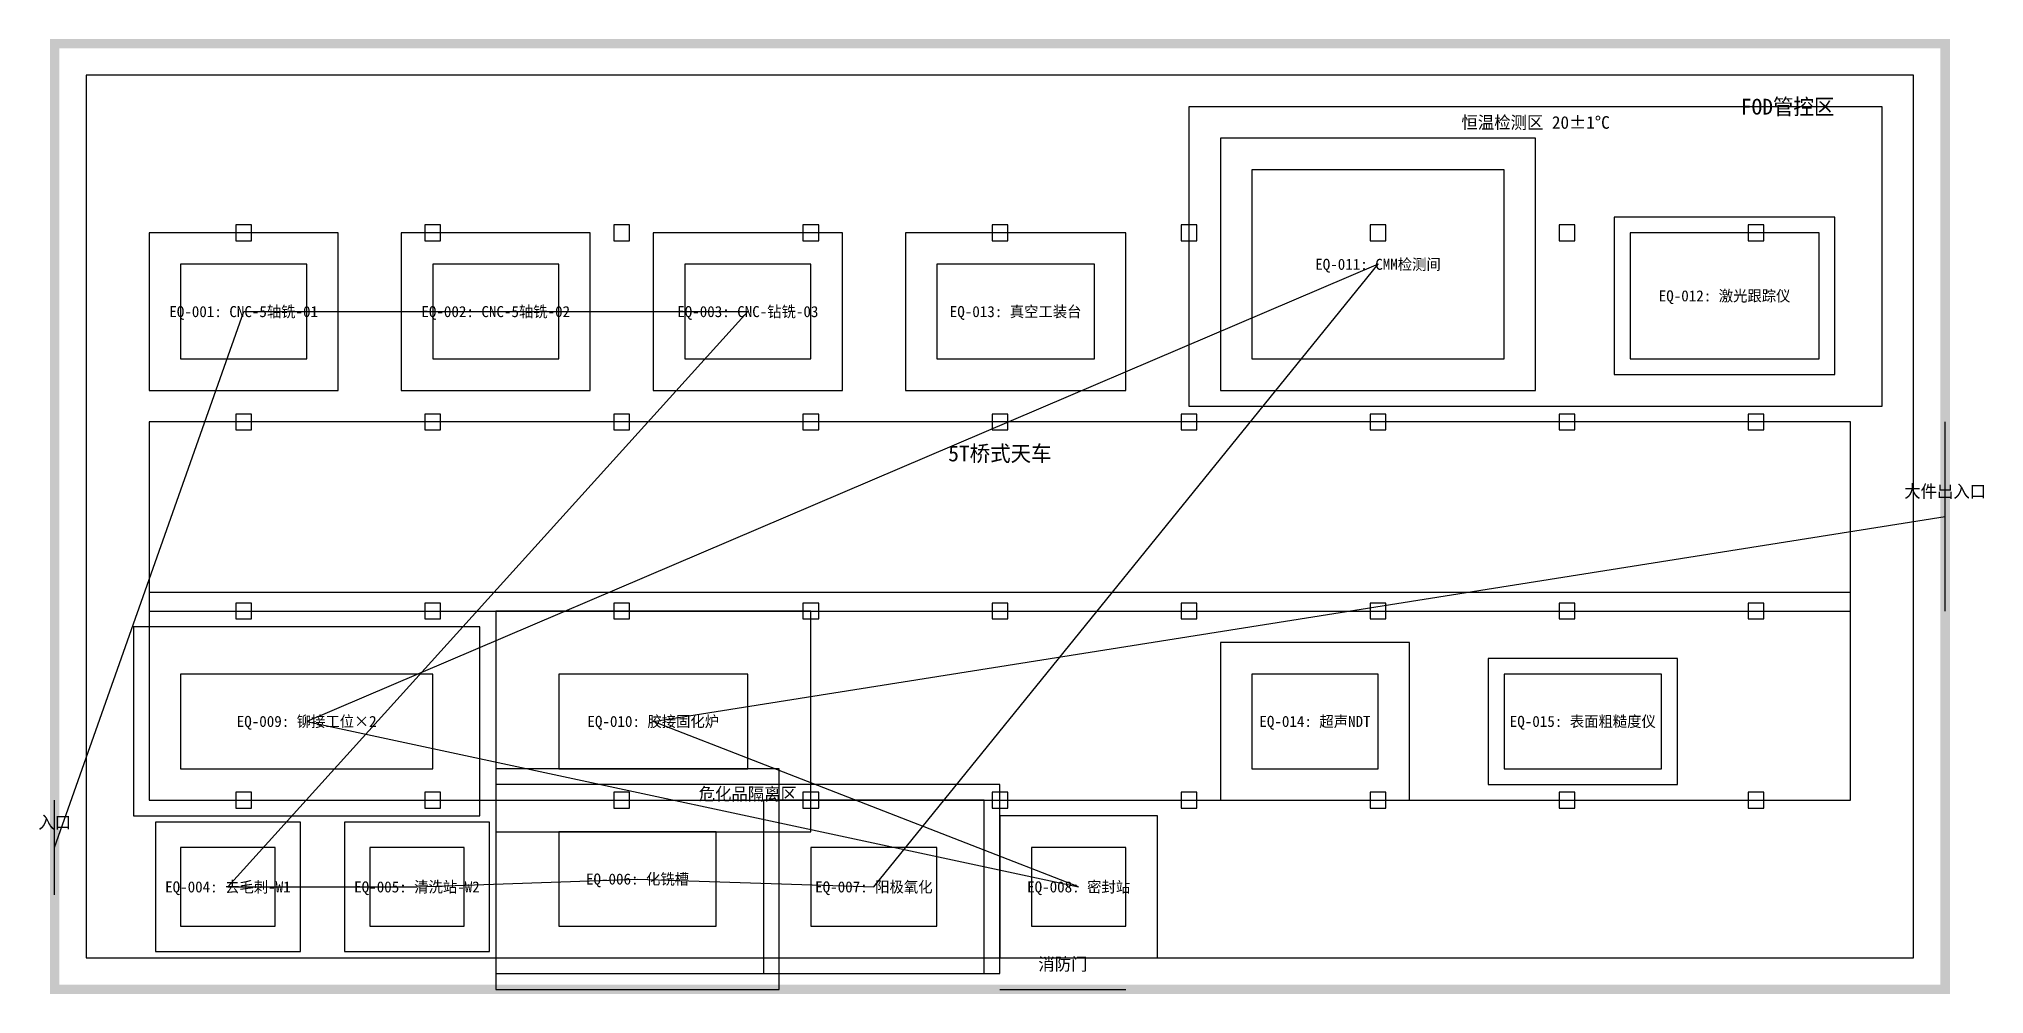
# Model space of a CAD drawing. Header units: metres. Extents: x -0.5 to 61.2, y -0.1 to 30.1.
import ezdxf
from ezdxf.enums import TextEntityAlignment as Align

# ---------------------------------------------------------------- set-up
doc = ezdxf.new("R2010")
doc.units = ezdxf.units.M
for name, color, linetype in [('A-COLS', 8, 'Continuous'), ('A-DOOR', 3, 'Continuous'), ('A-WALL', 7, 'Continuous'), ('E-CRANE', 6, 'Continuous'), ('M-EQUIP', 4, 'Continuous'), ('M-EQUIP-LABEL', 7, 'Continuous'), ('M-EQUIP-SAFE', 1, 'Continuous'), ('P-FLOW', 3, 'Continuous'), ('S-ZONE-CHEM', 1, 'Continuous'), ('S-ZONE-CLEAN', 5, 'Continuous'), ('S-ZONE-FOD', 30, 'Continuous'), ('T-TEXT', 7, 'Continuous')]:
    doc.layers.add(name, color=color, linetype=linetype)

msp = doc.modelspace()

# ---------------------------------------------------------------- linework, layer by layer
at = {"layer": 'A-COLS'}
for points in [[(5.75, 23.75), (6.25, 23.75), (6.25, 24.25), (5.75, 24.25), (5.75, 23.75)], [(11.75, 23.75), (12.25, 23.75), (12.25, 24.25), (11.75, 24.25), (11.75, 23.75)], [(17.75, 23.75), (18.25, 23.75), (18.25, 24.25), (17.75, 24.25), (17.75, 23.75)], [(23.75, 23.75), (24.25, 23.75), (24.25, 24.25), (23.75, 24.25), (23.75, 23.75)], [(29.75, 23.75), (30.25, 23.75), (30.25, 24.25), (29.75, 24.25), (29.75, 23.75)], [(35.75, 23.75), (36.25, 23.75), (36.25, 24.25), (35.75, 24.25), (35.75, 23.75)], [(41.75, 23.75), (42.25, 23.75), (42.25, 24.25), (41.75, 24.25), (41.75, 23.75)], [(47.75, 23.75), (48.25, 23.75), (48.25, 24.25), (47.75, 24.25), (47.75, 23.75)], [(53.75, 23.75), (54.25, 23.75), (54.25, 24.25), (53.75, 24.25), (53.75, 23.75)], [(5.75, 17.75), (6.25, 17.75), (6.25, 18.25), (5.75, 18.25), (5.75, 17.75)], [(11.75, 17.75), (12.25, 17.75), (12.25, 18.25), (11.75, 18.25), (11.75, 17.75)], [(17.75, 17.75), (18.25, 17.75), (18.25, 18.25), (17.75, 18.25), (17.75, 17.75)], [(23.75, 17.75), (24.25, 17.75), (24.25, 18.25), (23.75, 18.25), (23.75, 17.75)], [(29.75, 17.75), (30.25, 17.75), (30.25, 18.25), (29.75, 18.25), (29.75, 17.75)], [(35.75, 17.75), (36.25, 17.75), (36.25, 18.25), (35.75, 18.25), (35.75, 17.75)], [(41.75, 17.75), (42.25, 17.75), (42.25, 18.25), (41.75, 18.25), (41.75, 17.75)], [(47.75, 17.75), (48.25, 17.75), (48.25, 18.25), (47.75, 18.25), (47.75, 17.75)], [(53.75, 17.75), (54.25, 17.75), (54.25, 18.25), (53.75, 18.25), (53.75, 17.75)], [(5.75, 11.75), (6.25, 11.75), (6.25, 12.25), (5.75, 12.25), (5.75, 11.75)], [(11.75, 11.75), (12.25, 11.75), (12.25, 12.25), (11.75, 12.25), (11.75, 11.75)], [(17.75, 11.75), (18.25, 11.75), (18.25, 12.25), (17.75, 12.25), (17.75, 11.75)], [(23.75, 11.75), (24.25, 11.75), (24.25, 12.25), (23.75, 12.25), (23.75, 11.75)], [(29.75, 11.75), (30.25, 11.75), (30.25, 12.25), (29.75, 12.25), (29.75, 11.75)], [(35.75, 11.75), (36.25, 11.75), (36.25, 12.25), (35.75, 12.25), (35.75, 11.75)], [(41.75, 11.75), (42.25, 11.75), (42.25, 12.25), (41.75, 12.25), (41.75, 11.75)], [(47.75, 11.75), (48.25, 11.75), (48.25, 12.25), (47.75, 12.25), (47.75, 11.75)], [(53.75, 11.75), (54.25, 11.75), (54.25, 12.25), (53.75, 12.25), (53.75, 11.75)], [(5.75, 5.75), (6.25, 5.75), (6.25, 6.25), (5.75, 6.25), (5.75, 5.75)], [(11.75, 5.75), (12.25, 5.75), (12.25, 6.25), (11.75, 6.25), (11.75, 5.75)], [(17.75, 5.75), (18.25, 5.75), (18.25, 6.25), (17.75, 6.25), (17.75, 5.75)], [(23.75, 5.75), (24.25, 5.75), (24.25, 6.25), (23.75, 6.25), (23.75, 5.75)], [(29.75, 5.75), (30.25, 5.75), (30.25, 6.25), (29.75, 6.25), (29.75, 5.75)], [(35.75, 5.75), (36.25, 5.75), (36.25, 6.25), (35.75, 6.25), (35.75, 5.75)], [(41.75, 5.75), (42.25, 5.75), (42.25, 6.25), (41.75, 6.25), (41.75, 5.75)], [(47.75, 5.75), (48.25, 5.75), (48.25, 6.25), (47.75, 6.25), (47.75, 5.75)], [(53.75, 5.75), (54.25, 5.75), (54.25, 6.25), (53.75, 6.25), (53.75, 5.75)]]:
    msp.add_lwpolyline(points, close=True, dxfattribs=at)
at = {"layer": 'A-DOOR'}
for p, q in [((60, 12), (60, 18)), ((0, 3), (0, 6)), ((30, 0), (34, 0))]:
    msp.add_line(p, q, dxfattribs=at)
at = {"layer": 'A-WALL', "const_width": 0.3}
msp.add_lwpolyline([(0, 0), (60, 0), (60, 30), (0, 30), (0, 0)], dxfattribs=at)
at = {"layer": 'E-CRANE'}
for p, q in [((3, 12.6), (57, 12.6)), ((3, 12), (57, 12))]:
    msp.add_line(p, q, dxfattribs=at)
msp.add_lwpolyline([(3, 6), (57, 6), (57, 18), (3, 18), (3, 6)], dxfattribs=at)
at = {"layer": 'M-EQUIP'}
for points in [[(38, 20), (46, 20), (46, 26), (38, 26), (38, 20)], [(50, 20), (56, 20), (56, 24), (50, 24), (50, 20)], [(4, 20), (8, 20), (8, 23), (4, 23), (4, 20)], [(12, 20), (16, 20), (16, 23), (12, 23), (12, 20)], [(20, 20), (24, 20), (24, 23), (20, 23), (20, 20)], [(28, 20), (33, 20), (33, 23), (28, 23), (28, 20)], [(4, 7), (12, 7), (12, 10), (4, 10), (4, 7)], [(16, 7), (22, 7), (22, 10), (16, 10), (16, 7)], [(38, 7), (42, 7), (42, 10), (38, 10), (38, 7)], [(46, 7), (51, 7), (51, 10), (46, 10), (46, 7)], [(16, 2), (21, 2), (21, 5), (16, 5), (16, 2)], [(4, 2), (7, 2), (7, 4.5), (4, 4.5), (4, 2)], [(10, 2), (13, 2), (13, 4.5), (10, 4.5), (10, 2)], [(24, 2), (28, 2), (28, 4.5), (24, 4.5), (24, 2)], [(31, 2), (34, 2), (34, 4.5), (31, 4.5), (31, 2)]]:
    msp.add_lwpolyline(points, close=True, dxfattribs=at)
at = {"layer": 'M-EQUIP-SAFE'}
for points in [[(37, 19), (47, 19), (47, 27), (37, 27), (37, 19)], [(49.5, 19.5), (56.5, 19.5), (56.5, 24.5), (49.5, 24.5), (49.5, 19.5)], [(3, 19), (9, 19), (9, 24), (3, 24), (3, 19)], [(11, 19), (17, 19), (17, 24), (11, 24), (11, 19)], [(19, 19), (25, 19), (25, 24), (19, 24), (19, 19)], [(27, 19), (34, 19), (34, 24), (27, 24), (27, 19)], [(14, 5), (24, 5), (24, 12), (14, 12), (14, 5)], [(2.5, 5.5), (13.5, 5.5), (13.5, 11.5), (2.5, 11.5), (2.5, 5.5)], [(37, 6), (43, 6), (43, 11), (37, 11), (37, 6)], [(45.5, 6.5), (51.5, 6.5), (51.5, 10.5), (45.5, 10.5), (45.5, 6.5)], [(14, 0), (23, 0), (23, 7), (14, 7), (14, 0)], [(22.5, 0.5), (29.5, 0.5), (29.5, 6), (22.5, 6), (22.5, 0.5)], [(3.2, 1.2), (7.8, 1.2), (7.8, 5.3), (3.2, 5.3), (3.2, 1.2)], [(9.2, 1.2), (13.8, 1.2), (13.8, 5.3), (9.2, 5.3), (9.2, 1.2)], [(30, 1), (35, 1), (35, 5.5), (30, 5.5), (30, 1)]]:
    msp.add_lwpolyline(points, close=True, dxfattribs=at)
at = {"layer": 'P-FLOW'}
msp.add_lwpolyline([(0, 4.5), (6, 21.5), (14, 21.5), (22, 21.5), (5.5, 3.25), (11.5, 3.25), (18.5, 3.5), (26, 3.25), (42, 23), (8, 8.5), (32.5, 3.25), (19, 8.5), (60, 15)], dxfattribs=at)
at = {"layer": 'S-ZONE-CHEM'}
msp.add_lwpolyline([(14, 0.5), (30, 0.5), (30, 6.5), (14, 6.5), (14, 0.5)], dxfattribs=at)
at = {"layer": 'S-ZONE-CLEAN'}
msp.add_lwpolyline([(36, 18.5), (58, 18.5), (58, 28), (36, 28), (36, 18.5)], dxfattribs=at)
at = {"layer": 'S-ZONE-FOD'}
msp.add_lwpolyline([(1, 1), (59, 1), (59, 29), (1, 29), (1, 1)], dxfattribs=at)

# ---------------------------------------------------------------- texts
at = {"layer": 'E-CRANE'}
msp.add_text('5T桥式天车', height=0.5, dxfattribs=at).set_placement((30, 17), align=Align.MIDDLE_CENTER)
at = {"layer": 'M-EQUIP-LABEL'}
for s, p in [('EQ-011: CMM检测间', (42, 23)), ('EQ-012: 激光跟踪仪', (53, 22)), ('EQ-001: CNC-5轴铣-01', (6, 21.5)), ('EQ-002: CNC-5轴铣-02', (14, 21.5)), ('EQ-003: CNC-钻铣-03', (22, 21.5)), ('EQ-013: 真空工装台', (30.5, 21.5)), ('EQ-009: 铆接工位×2', (8, 8.5)), ('EQ-010: 胶接固化炉', (19, 8.5)), ('EQ-014: 超声NDT', (40, 8.5)), ('EQ-015: 表面粗糙度仪', (48.5, 8.5)), ('EQ-006: 化铣槽', (18.5, 3.5)), ('EQ-004: 去毛刺-W1', (5.5, 3.25)), ('EQ-005: 清洗站-W2', (11.5, 3.25)), ('EQ-007: 阳极氧化', (26, 3.25)), ('EQ-008: 密封站', (32.5, 3.25))]:
    msp.add_text(s, height=0.35, dxfattribs=at).set_placement(p, align=Align.MIDDLE_CENTER)
at = {"layer": 'S-ZONE-CHEM'}
msp.add_text('危化品隔离区', height=0.4, dxfattribs=at).set_placement((22, 6.2), align=Align.MIDDLE_CENTER)
at = {"layer": 'S-ZONE-CLEAN'}
msp.add_text('恒温检测区 20±1°C', height=0.4, dxfattribs=at).set_placement((47, 27.5), align=Align.MIDDLE_CENTER)
at = {"layer": 'S-ZONE-FOD'}
msp.add_text('FOD管控区', height=0.5, dxfattribs=at).set_placement((55, 28), align=Align.MIDDLE_CENTER)
at = {"layer": 'T-TEXT'}
for s, p in [('大件出入口', (60, 15.8)), ('入口', (0, 5.3)), ('消防门', (32, 0.8))]:
    msp.add_text(s, height=0.4, dxfattribs=at).set_placement(p, align=Align.MIDDLE_CENTER)

doc.saveas('drawing.dxf')
